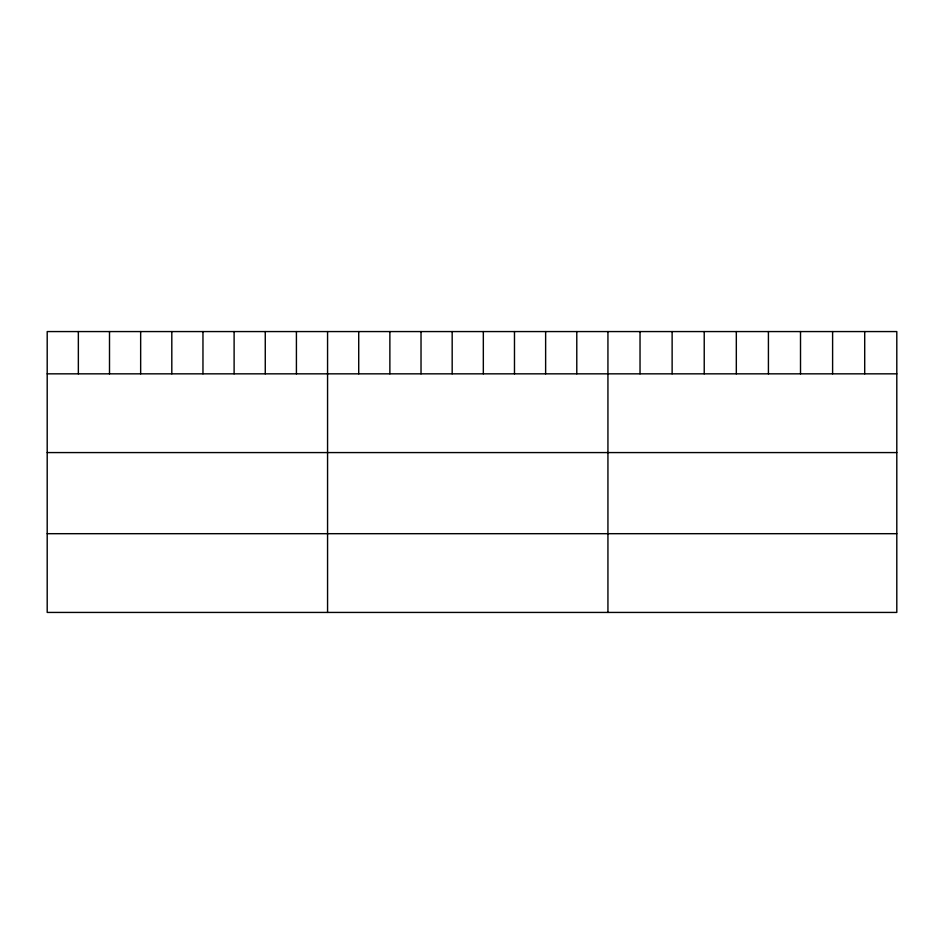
<?xml version="1.0" encoding="UTF-8"?>
<svg xmlns="http://www.w3.org/2000/svg" width="944" height="944" viewBox="0 0 944 944"><rect width="100%" height="100%" fill="white"/><g stroke="black" fill="none" stroke-linecap="round" stroke-linejoin="round"><path stroke-width="1.42" d="M896.8 373.836L896.8 612.432L47.2 612.432L47.2 331.568L896.8 331.568L896.8 373.836L47.2 373.836M47.2 452.577L896.8 452.577M47.2 533.69L896.8 533.69M864.704 331.568L864.704 373.836M832.608 331.568L832.608 373.836M800.512 331.568L800.512 373.836M768.416 331.568L768.416 373.836M736.32 331.568L736.32 373.836M704.224 331.568L704.224 373.836M672.128 331.568L672.128 373.836M640.032 331.568L640.032 373.836M607.936 331.568L607.936 612.432M576.784 331.568L576.784 373.836M545.632 331.568L545.632 373.836M514.48 331.568L514.48 373.836M483.328 331.568L483.328 373.836M452.176 331.568L452.176 373.836M421.024 331.568L421.024 373.836M389.872 331.568L389.872 373.836M358.72 331.568L358.72 373.836M327.568 331.568L327.568 612.432M296.416 331.568L296.416 373.836M265.264 331.568L265.264 373.836M234.112 331.568L234.112 373.836M202.96 331.568L202.96 373.836M171.808 331.568L171.808 373.836M140.656 331.568L140.656 373.836M109.504 331.568L109.504 373.836M78.352 331.568L78.352 373.836"/></g></svg>
